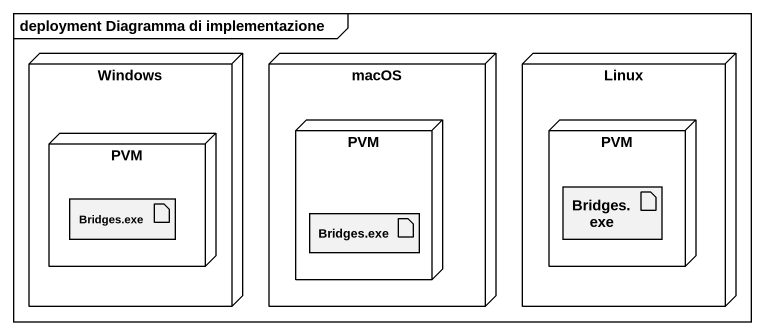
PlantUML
@startuml
mainframe deployment Diagramma di implementazione
node Windows {
  node PVM {
    artifact "Bridges.exe" as Bridges_exe
  }
}
node macOS {
  node "PVM" as PVM_2 {
    artifact "Bridges.exe" as Bridges_exe_2
  }
}
node Linux {
  node "PVM" as PVM_3 {
    artifact "Bridges.exe" as Bridges_exe_3
  }
}
@enduml
